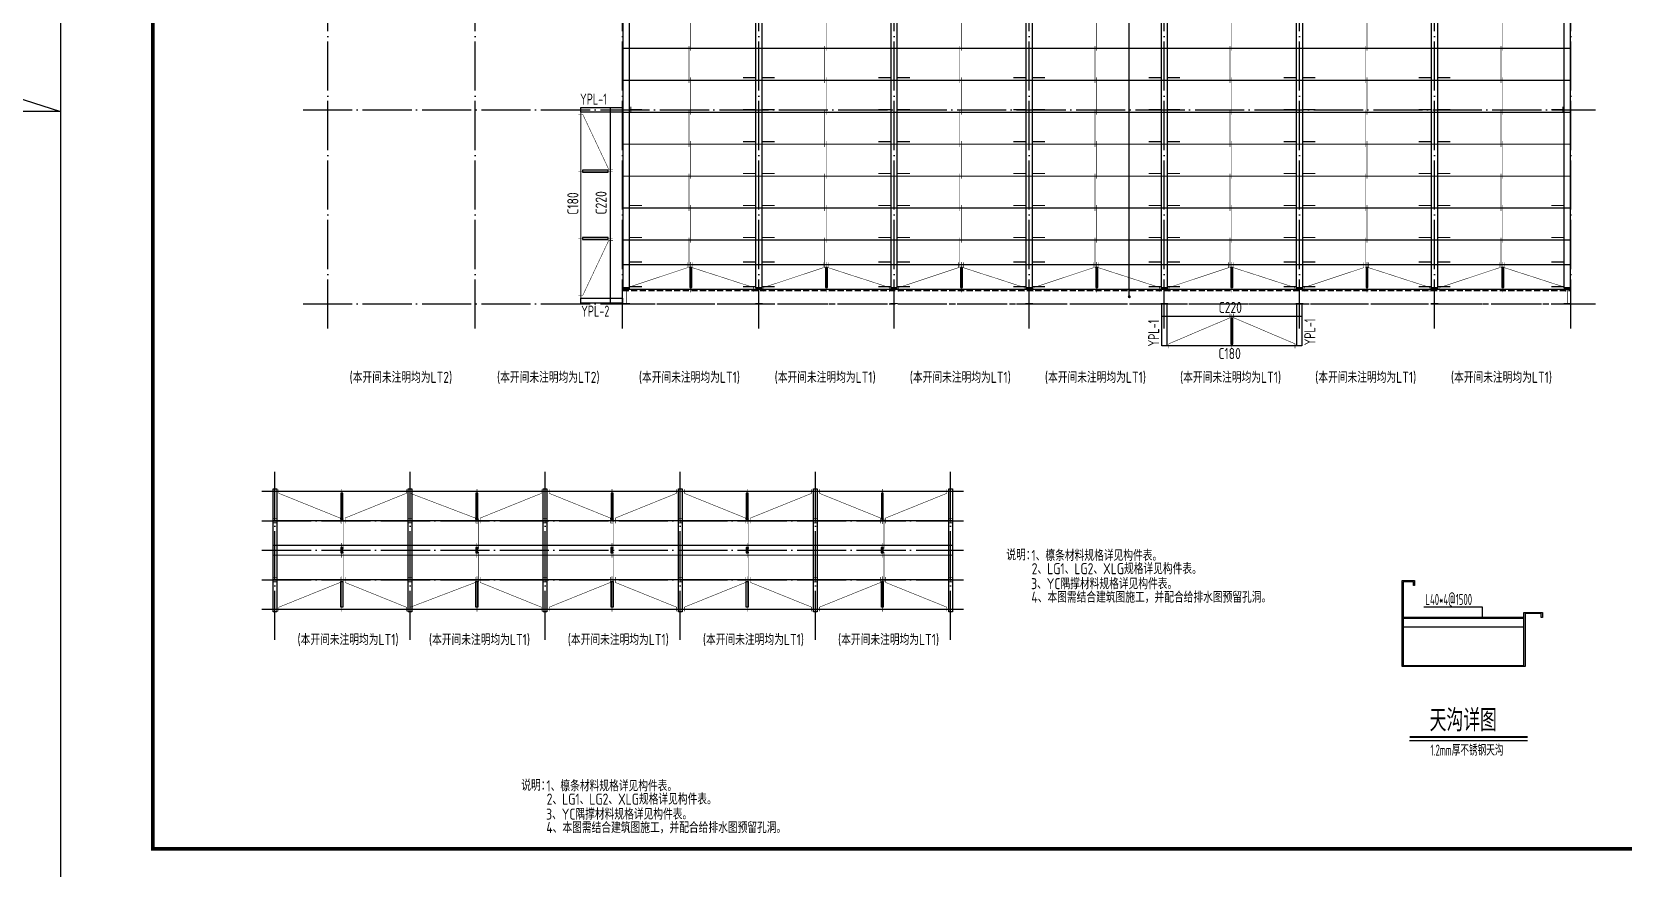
# Model space of a CAD drawing. Extents: x 9752569 to 9923256, y 1590558 to 2510207.
# Drawn here: x 9810635 to 9875404, y 1927033 to 1961059 of the extents above; entities that cross this region are included whole.
import ezdxf

# ---------------------------------------------------------------- set-up
doc = ezdxf.new("R2010")
doc.units = 0
doc.header["$LTSCALE"] = 1000
doc.header["$MEASUREMENT"] = 0
for name, pattern in [('CONTINOUS', [0]), ('DASH', [0.35, 0.25, -0.1]), ('DOTE', [2.42, 2, -0.2, 0.02, -0.2])]:
    doc.linetypes.add(name, pattern=pattern)
for name, color, linetype in [('10014', 150, 'CONTINUOUS'), ('BOARD1', 2, 'CONTINOUS'), ('DIM_LEAD', 3, 'CONTINUOUS'), ('DOTE', 8, 'DOTE'), ('PUB_TEXT', 7, 'CONTINUOUS'), ('PUB_TITLE', 4, 'CONTINUOUS'), ('一般文字', 6, 'CONTINUOUS'), ('天沟', 2, 'CONTINUOUS'), ('屋面隅撑', 6, 'CONTINUOUS'), ('柱', 2, 'CONTINUOUS'), ('标注文字', 3, 'CONTINUOUS'), ('梁', 4, 'CONTINUOUS'), ('檩条', 150, 'CONTINUOUS'), ('檩条拉条', 1, 'CONTINUOUS'), ('螺栓孔标注', 6, 'CONTINUOUS')]:
    doc.layers.add(name, color=color, linetype=linetype)
doc.styles.add('_HZTXT', font='atssdeng.shx', dxfattribs={"width": 0.8, "bigfont": 'atssdchn.shx'})
doc.styles.add('TSSD_DIMENSION', font='atssdeng.shx', dxfattribs={"width": 0.7, "bigfont": 'atssdchn.shx'})
doc.styles.add('TSSD_REIN', font='atssdeng.shx', dxfattribs={"width": 0.7, "bigfont": 'atssdchn.shx'})

msp = doc.modelspace()

# ---------------------------------------------------------------- hatches: boundary and pattern name
at = {"layer": '柱'}
for color, points in [(3, [(9834678.3, 1958007.5), (9834678.3, 1957767.5), (9834710.3, 1957767.5), (9834710.3, 1957875.5), (9834996.3, 1957875.5), (9834996.3, 1957767.5), (9835028.3, 1957767.5), (9835028.3, 1958007.5), (9834996.3, 1958007.5), (9834996.3, 1957899.5), (9834710.3, 1957899.5), (9834710.3, 1958007.5)]), (3, [(9873278.3, 1958007.5), (9873278.3, 1957767.5), (9873246.3, 1957767.5), (9873246.3, 1957875.5), (9872960.3, 1957875.5), (9872960.3, 1957767.5), (9872928.3, 1957767.5), (9872928.3, 1958007.5), (9872960.3, 1958007.5), (9872960.3, 1957899.5), (9873246.3, 1957899.5), (9873246.3, 1958007.5)]), (2, [(9834978.3, 1949987.5), (9834678.3, 1949987.5), (9834678.3, 1950019.5), (9834816.3, 1950019.5), (9834816.3, 1950605.5), (9834678.3, 1950605.5), (9834678.3, 1950637.5), (9834978.3, 1950637.5), (9834978.3, 1950605.5), (9834840.3, 1950605.5), (9834840.3, 1950019.5), (9834978.3, 1950019.5)]), (2, [(9840378.3, 1949987.5), (9840078.3, 1949987.5), (9840078.3, 1950019.5), (9840216.3, 1950019.5), (9840216.3, 1950605.5), (9840078.3, 1950605.5), (9840078.3, 1950637.5), (9840378.3, 1950637.5), (9840378.3, 1950605.5), (9840240.3, 1950605.5), (9840240.3, 1950019.5), (9840378.3, 1950019.5)]), (2, [(9845878.3, 1949987.5), (9845578.3, 1949987.5), (9845578.3, 1950019.5), (9845716.3, 1950019.5), (9845716.3, 1950605.5), (9845578.3, 1950605.5), (9845578.3, 1950637.5), (9845878.3, 1950637.5), (9845878.3, 1950605.5), (9845740.3, 1950605.5), (9845740.3, 1950019.5), (9845878.3, 1950019.5)]), (2, [(9851378.3, 1949987.5), (9851078.3, 1949987.5), (9851078.3, 1950019.5), (9851216.3, 1950019.5), (9851216.3, 1950605.5), (9851078.3, 1950605.5), (9851078.3, 1950637.5), (9851378.3, 1950637.5), (9851378.3, 1950605.5), (9851240.3, 1950605.5), (9851240.3, 1950019.5), (9851378.3, 1950019.5)]), (2, [(9856878.3, 1949987.5), (9856578.3, 1949987.5), (9856578.3, 1950019.5), (9856716.3, 1950019.5), (9856716.3, 1950605.5), (9856578.3, 1950605.5), (9856578.3, 1950637.5), (9856878.3, 1950637.5), (9856878.3, 1950605.5), (9856740.3, 1950605.5), (9856740.3, 1950019.5), (9856878.3, 1950019.5)]), (2, [(9862378.3, 1949987.5), (9862078.3, 1949987.5), (9862078.3, 1950019.5), (9862216.3, 1950019.5), (9862216.3, 1950605.5), (9862078.3, 1950605.5), (9862078.3, 1950637.5), (9862378.3, 1950637.5), (9862378.3, 1950605.5), (9862240.3, 1950605.5), (9862240.3, 1950019.5), (9862378.3, 1950019.5)]), (2, [(9867878.3, 1949987.5), (9867578.3, 1949987.5), (9867578.3, 1950019.5), (9867716.3, 1950019.5), (9867716.3, 1950605.5), (9867578.3, 1950605.5), (9867578.3, 1950637.5), (9867878.3, 1950637.5), (9867878.3, 1950605.5), (9867740.3, 1950605.5), (9867740.3, 1950019.5), (9867878.3, 1950019.5)]), (2, [(9873278.3, 1949987.5), (9872978.3, 1949987.5), (9872978.3, 1950019.5), (9873116.3, 1950019.5), (9873116.3, 1950605.5), (9872978.3, 1950605.5), (9872978.3, 1950637.5), (9873278.3, 1950637.5), (9873278.3, 1950605.5), (9873140.3, 1950605.5), (9873140.3, 1950019.5), (9873278.3, 1950019.5)]), (3, [(9820603, 1941267), (9820453, 1941267), (9820453, 1941235), (9820516, 1941235), (9820516, 1941099), (9820453, 1941099), (9820453, 1941067), (9820603, 1941067), (9820603, 1941099), (9820540, 1941099), (9820540, 1941235), (9820603, 1941235)]), (3, [(9826103, 1941267), (9825953, 1941267), (9825953, 1941235), (9826016, 1941235), (9826016, 1941099), (9825953, 1941099), (9825953, 1941067), (9826103, 1941067), (9826103, 1941099), (9826040, 1941099), (9826040, 1941235), (9826103, 1941235)]), (3, [(9831603, 1941267), (9831453, 1941267), (9831453, 1941235), (9831516, 1941235), (9831516, 1941099), (9831453, 1941099), (9831453, 1941067), (9831603, 1941067), (9831603, 1941099), (9831540, 1941099), (9831540, 1941235), (9831603, 1941235)]), (3, [(9837103, 1941267), (9836953, 1941267), (9836953, 1941235), (9837016, 1941235), (9837016, 1941099), (9836953, 1941099), (9836953, 1941067), (9837103, 1941067), (9837103, 1941099), (9837040, 1941099), (9837040, 1941235), (9837103, 1941235)]), (3, [(9842603, 1941267), (9842453, 1941267), (9842453, 1941235), (9842516, 1941235), (9842516, 1941099), (9842453, 1941099), (9842453, 1941067), (9842603, 1941067), (9842603, 1941099), (9842540, 1941099), (9842540, 1941235), (9842603, 1941235)]), (3, [(9848103, 1941267), (9847953, 1941267), (9847953, 1941235), (9848016, 1941235), (9848016, 1941099), (9847953, 1941099), (9847953, 1941067), (9848103, 1941067), (9848103, 1941099), (9848040, 1941099), (9848040, 1941235), (9848103, 1941235)]), (3, [(9820603, 1938867), (9820453, 1938867), (9820453, 1938835), (9820516, 1938835), (9820516, 1938699), (9820453, 1938699), (9820453, 1938667), (9820603, 1938667), (9820603, 1938699), (9820540, 1938699), (9820540, 1938835), (9820603, 1938835)]), (3, [(9826103, 1938867), (9825953, 1938867), (9825953, 1938835), (9826016, 1938835), (9826016, 1938699), (9825953, 1938699), (9825953, 1938667), (9826103, 1938667), (9826103, 1938699), (9826040, 1938699), (9826040, 1938835), (9826103, 1938835)]), (3, [(9831603, 1938867), (9831453, 1938867), (9831453, 1938835), (9831516, 1938835), (9831516, 1938699), (9831453, 1938699), (9831453, 1938667), (9831603, 1938667), (9831603, 1938699), (9831540, 1938699), (9831540, 1938835), (9831603, 1938835)]), (3, [(9837103, 1938867), (9836953, 1938867), (9836953, 1938835), (9837016, 1938835), (9837016, 1938699), (9836953, 1938699), (9836953, 1938667), (9837103, 1938667), (9837103, 1938699), (9837040, 1938699), (9837040, 1938835), (9837103, 1938835)]), (3, [(9842603, 1938867), (9842453, 1938867), (9842453, 1938835), (9842516, 1938835), (9842516, 1938699), (9842453, 1938699), (9842453, 1938667), (9842603, 1938667), (9842603, 1938699), (9842540, 1938699), (9842540, 1938835), (9842603, 1938835)]), (3, [(9848103, 1938867), (9847953, 1938867), (9847953, 1938835), (9848016, 1938835), (9848016, 1938699), (9847953, 1938699), (9847953, 1938667), (9848103, 1938667), (9848103, 1938699), (9848040, 1938699), (9848040, 1938835), (9848103, 1938835)])]:
    msp.add_hatch(color=color, dxfattribs=at).paths.add_polyline_path(points)

# ---------------------------------------------------------------- linework, layer by layer
at = {"layer": '10014', "const_width": 50}
for points in [[(9832978.3, 1950019.5), (9832978.3, 1957987.5)], [(9834178.3, 1950019.5), (9834178.3, 1957987.5)], [(9862328.3, 1949487.5), (9856628.3, 1949487.5)], [(9862328.3, 1948287.5), (9856628.3, 1948287.5)]]:
    msp.add_lwpolyline(points, dxfattribs=at)
at = {"layer": 'BOARD1'}
msp.add_line((9866712.9, 1932222.2), (9871516.2, 1932222.2), dxfattribs=at)
at = {"layer": 'DIM_LEAD'}
msp.add_lwpolyline([(9855304.1, 1950251.9), (9855304.1, 1983132.7), (9856362.9, 1983132.7)], dxfattribs=at)
at = {"layer": 'DIM_LEAD', "const_width": 60}
msp.add_lwpolyline([(9855333.1, 1950281.9, -1), (9855273.1, 1950281.9, -1)], format="xyb", close=True, dxfattribs=at)
at = {"layer": 'DOTE'}
for p, q in [((9822678.3, 1948987.5), (9822678.3, 1982587.5)), ((9822678.3, 1948987.5), (9822678.3, 1982587.5)), ((9828678.3, 1948987.5), (9828678.3, 1982587.5)), ((9834678.3, 1948987.5), (9834678.3, 1982587.5)), ((9840228.3, 1948987.5), (9840228.3, 1982587.5)), ((9845728.3, 1948987.5), (9845728.3, 1982587.5)), ((9851228.3, 1948987.5), (9851228.3, 1982587.5)), ((9856728.3, 1948987.5), (9856728.3, 1982587.5)), ((9862228.3, 1948987.5), (9862228.3, 1982587.5)), ((9867728.3, 1948987.5), (9867728.3, 1982587.5)), ((9873278.3, 1948987.5), (9873278.3, 1982587.5)), ((9821678.3, 1957887.5), (9874278.3, 1957887.5)), ((9821678.3, 1949987.5), (9874278.3, 1949987.5)), ((9820528, 1936320.4), (9820528, 1943201.6)), ((9826028, 1936320.4), (9826028, 1943201.6)), ((9831528, 1936320.4), (9831528, 1943201.6)), ((9837028, 1936320.4), (9837028, 1943201.6)), ((9842528, 1936320.4), (9842528, 1943201.6)), ((9848028, 1936320.4), (9848028, 1943201.6)), ((9820003, 1942367), (9848553, 1942367)), ((9820003, 1941167), (9848553, 1941167)), ((9820003, 1939967), (9848553, 1939967)), ((9820003, 1938767), (9848553, 1938767)), ((9820003, 1937567), (9848553, 1937567))]:
    msp.add_line(p, q, dxfattribs=at)
at = {"layer": 'PUB_TITLE'}
msp.add_lwpolyline([(9811805.5, 1926320.1), (9923255.5, 1926320.1), (9923255.5, 1989320.1), (9811805.5, 1989320.1)], close=True, dxfattribs=at)
at = {"layer": 'PUB_TITLE', "const_width": 150}
msp.add_lwpolyline([(9815555.5, 1927820.1), (9921755.5, 1927820.1), (9921755.5, 1987820.1), (9815555.5, 1987820.1)], close=True, dxfattribs=at)
at = {"layer": 'PUB_TITLE', "color": 6}
msp.add_lwpolyline([(9803252.5, 1960552.9), (9811805.5, 1957820.1), (9752569, 1957820.1)], dxfattribs=at)
at = {"layer": '一般文字', "color": 2, "const_width": 81}
msp.add_lwpolyline([(9866712.9, 1932372.4), (9871516.2, 1932372.4)], dxfattribs=at)
at = {"layer": '天沟', "linetype": 'ByBlock'}
msp.add_lwpolyline([(9866410, 1938733.3), (9866910.3, 1938733.3), (9866910.3, 1938533.6), (9866865.6, 1938533.6), (9866865.6, 1938688.7), (9866454.7, 1938688.7), (9866454.7, 1935277.9), (9871365.2, 1935277.9), (9871365.2, 1937433.6), (9872115.2, 1937433.6), (9872115.2, 1937233.9), (9872070.6, 1937233.9), (9872070.6, 1937389), (9871409.8, 1937389), (9871409.8, 1935233.3), (9866410, 1935233.3)], close=True, dxfattribs=at)
for points in [[(9871365.2, 1937233.6), (9866454.7, 1937233.6)], [(9871365.2, 1937193.6), (9866454.7, 1937193.6)], [(9871365.2, 1936833.6), (9866454.7, 1936833.6)]]:
    msp.add_lwpolyline(points, dxfattribs=at)
at = {"layer": '屋面隅撑', "const_width": 50}
for points in [[(9839584.9, 1959193.9), (9840084.9, 1959193.9)], [(9840871.7, 1959193.9), (9840371.7, 1959193.9)], [(9845084.9, 1959193.9), (9845584.9, 1959193.9)], [(9846371.7, 1959193.9), (9845871.7, 1959193.9)], [(9850584.9, 1959193.9), (9851084.9, 1959193.9)], [(9851871.7, 1959193.9), (9851371.7, 1959193.9)], [(9856084.9, 1959193.9), (9856584.9, 1959193.9)], [(9857371.7, 1959193.9), (9856871.7, 1959193.9)], [(9861584.9, 1959193.9), (9862084.9, 1959193.9)], [(9862871.7, 1959193.9), (9862371.7, 1959193.9)], [(9867084.9, 1959193.9), (9867584.9, 1959193.9)], [(9868371.7, 1959193.9), (9867871.7, 1959193.9)], [(9835471.7, 1957893.9), (9834971.7, 1957893.9)], [(9839584.9, 1957893.9), (9840084.9, 1957893.9)], [(9840871.7, 1957893.9), (9840371.7, 1957893.9)], [(9845084.9, 1957893.9), (9845584.9, 1957893.9)], [(9846371.7, 1957893.9), (9845871.7, 1957893.9)], [(9850584.9, 1957893.9), (9851084.9, 1957893.9)], [(9851871.7, 1957893.9), (9851371.7, 1957893.9)], [(9856084.9, 1957893.9), (9856584.9, 1957893.9)], [(9857371.7, 1957893.9), (9856871.7, 1957893.9)], [(9861584.9, 1957893.9), (9862084.9, 1957893.9)], [(9862871.7, 1957893.9), (9862371.7, 1957893.9)], [(9867084.9, 1957893.9), (9867584.9, 1957893.9)], [(9868371.7, 1957893.9), (9867871.7, 1957893.9)], [(9872484.9, 1957893.9), (9872984.9, 1957893.9)], [(9839584.9, 1956593.9), (9840084.9, 1956593.9)], [(9840871.7, 1956593.9), (9840371.7, 1956593.9)], [(9845084.9, 1956593.9), (9845584.9, 1956593.9)], [(9846371.7, 1956593.9), (9845871.7, 1956593.9)], [(9850584.9, 1956593.9), (9851084.9, 1956593.9)], [(9851871.7, 1956593.9), (9851371.7, 1956593.9)], [(9856084.9, 1956593.9), (9856584.9, 1956593.9)], [(9857371.7, 1956593.9), (9856871.7, 1956593.9)], [(9861584.9, 1956593.9), (9862084.9, 1956593.9)], [(9862871.7, 1956593.9), (9862371.7, 1956593.9)], [(9867084.9, 1956593.9), (9867584.9, 1956593.9)], [(9868371.7, 1956593.9), (9867871.7, 1956593.9)], [(9839584.9, 1955293.9), (9840084.9, 1955293.9)], [(9840871.7, 1955293.9), (9840371.7, 1955293.9)], [(9845084.9, 1955293.9), (9845584.9, 1955293.9)], [(9846371.7, 1955293.9), (9845871.7, 1955293.9)], [(9850584.9, 1955293.9), (9851084.9, 1955293.9)], [(9851871.7, 1955293.9), (9851371.7, 1955293.9)], [(9856084.9, 1955293.9), (9856584.9, 1955293.9)], [(9857371.7, 1955293.9), (9856871.7, 1955293.9)], [(9861584.9, 1955293.9), (9862084.9, 1955293.9)], [(9862871.7, 1955293.9), (9862371.7, 1955293.9)], [(9867084.9, 1955293.9), (9867584.9, 1955293.9)], [(9868371.7, 1955293.9), (9867871.7, 1955293.9)], [(9835471.7, 1953993.9), (9834971.7, 1953993.9)], [(9839584.9, 1953993.9), (9840084.9, 1953993.9)], [(9840871.7, 1953993.9), (9840371.7, 1953993.9)], [(9845084.9, 1953993.9), (9845584.9, 1953993.9)], [(9846371.7, 1953993.9), (9845871.7, 1953993.9)], [(9850584.9, 1953993.9), (9851084.9, 1953993.9)], [(9851871.7, 1953993.9), (9851371.7, 1953993.9)], [(9856084.9, 1953993.9), (9856584.9, 1953993.9)], [(9857371.7, 1953993.9), (9856871.7, 1953993.9)], [(9861584.9, 1953993.9), (9862084.9, 1953993.9)], [(9862871.7, 1953993.9), (9862371.7, 1953993.9)], [(9867084.9, 1953993.9), (9867584.9, 1953993.9)], [(9868371.7, 1953993.9), (9867871.7, 1953993.9)], [(9872484.9, 1953993.9), (9872984.9, 1953993.9)], [(9835471.7, 1952693.9), (9834971.7, 1952693.9)], [(9839584.9, 1952693.9), (9840084.9, 1952693.9)], [(9840871.7, 1952693.9), (9840371.7, 1952693.9)], [(9845084.9, 1952693.9), (9845584.9, 1952693.9)], [(9846371.7, 1952693.9), (9845871.7, 1952693.9)], [(9850584.9, 1952693.9), (9851084.9, 1952693.9)], [(9851871.7, 1952693.9), (9851371.7, 1952693.9)], [(9856084.9, 1952693.9), (9856584.9, 1952693.9)], [(9857371.7, 1952693.9), (9856871.7, 1952693.9)], [(9861584.9, 1952693.9), (9862084.9, 1952693.9)], [(9862871.7, 1952693.9), (9862371.7, 1952693.9)], [(9867084.9, 1952693.9), (9867584.9, 1952693.9)], [(9868371.7, 1952693.9), (9867871.7, 1952693.9)], [(9872484.9, 1952693.9), (9872984.9, 1952693.9)], [(9835471.7, 1951693.9), (9834971.7, 1951693.9)], [(9839584.9, 1951693.9), (9840084.9, 1951693.9)], [(9840871.7, 1951693.9), (9840371.7, 1951693.9)], [(9845084.9, 1951693.9), (9845584.9, 1951693.9)], [(9846371.7, 1951693.9), (9845871.7, 1951693.9)], [(9850584.9, 1951693.9), (9851084.9, 1951693.9)], [(9851871.7, 1951693.9), (9851371.7, 1951693.9)], [(9856084.9, 1951693.9), (9856584.9, 1951693.9)], [(9857371.7, 1951693.9), (9856871.7, 1951693.9)], [(9861584.9, 1951693.9), (9862084.9, 1951693.9)], [(9862871.7, 1951693.9), (9862371.7, 1951693.9)], [(9867084.9, 1951693.9), (9867584.9, 1951693.9)], [(9868371.7, 1951693.9), (9867871.7, 1951693.9)], [(9872484.9, 1951693.9), (9872984.9, 1951693.9)], [(9835471.7, 1950693.9), (9834971.7, 1950693.9)], [(9839584.9, 1950693.9), (9840084.9, 1950693.9)], [(9840871.7, 1950693.9), (9840371.7, 1950693.9)], [(9845084.9, 1950693.9), (9845584.9, 1950693.9)], [(9846371.7, 1950693.9), (9845871.7, 1950693.9)], [(9850584.9, 1950693.9), (9851084.9, 1950693.9)], [(9851871.7, 1950693.9), (9851371.7, 1950693.9)], [(9856084.9, 1950693.9), (9856584.9, 1950693.9)], [(9857371.7, 1950693.9), (9856871.7, 1950693.9)], [(9861584.9, 1950693.9), (9862084.9, 1950693.9)], [(9862871.7, 1950693.9), (9862371.7, 1950693.9)], [(9867084.9, 1950693.9), (9867584.9, 1950693.9)], [(9868371.7, 1950693.9), (9867871.7, 1950693.9)], [(9872484.9, 1950693.9), (9872984.9, 1950693.9)]]:
    msp.add_lwpolyline(points, dxfattribs=at)
at = {"layer": '柱', "color": 3, "const_width": 5}
for points in [[(9834678.3, 1958007.5), (9834678.3, 1957767.5), (9834710.3, 1957767.5), (9834710.3, 1957875.5), (9834996.3, 1957875.5), (9834996.3, 1957767.5), (9835028.3, 1957767.5), (9835028.3, 1958007.5), (9834996.3, 1958007.5), (9834996.3, 1957899.5), (9834710.3, 1957899.5), (9834710.3, 1958007.5)], [(9873278.3, 1958007.5), (9873278.3, 1957767.5), (9873246.3, 1957767.5), (9873246.3, 1957875.5), (9872960.3, 1957875.5), (9872960.3, 1957767.5), (9872928.3, 1957767.5), (9872928.3, 1958007.5), (9872960.3, 1958007.5), (9872960.3, 1957899.5), (9873246.3, 1957899.5), (9873246.3, 1958007.5)], [(9820603, 1941267), (9820453, 1941267), (9820453, 1941235), (9820516, 1941235), (9820516, 1941099), (9820453, 1941099), (9820453, 1941067), (9820603, 1941067), (9820603, 1941099), (9820540, 1941099), (9820540, 1941235), (9820603, 1941235)], [(9826103, 1941267), (9825953, 1941267), (9825953, 1941235), (9826016, 1941235), (9826016, 1941099), (9825953, 1941099), (9825953, 1941067), (9826103, 1941067), (9826103, 1941099), (9826040, 1941099), (9826040, 1941235), (9826103, 1941235)], [(9831603, 1941267), (9831453, 1941267), (9831453, 1941235), (9831516, 1941235), (9831516, 1941099), (9831453, 1941099), (9831453, 1941067), (9831603, 1941067), (9831603, 1941099), (9831540, 1941099), (9831540, 1941235), (9831603, 1941235)], [(9837103, 1941267), (9836953, 1941267), (9836953, 1941235), (9837016, 1941235), (9837016, 1941099), (9836953, 1941099), (9836953, 1941067), (9837103, 1941067), (9837103, 1941099), (9837040, 1941099), (9837040, 1941235), (9837103, 1941235)], [(9842603, 1941267), (9842453, 1941267), (9842453, 1941235), (9842516, 1941235), (9842516, 1941099), (9842453, 1941099), (9842453, 1941067), (9842603, 1941067), (9842603, 1941099), (9842540, 1941099), (9842540, 1941235), (9842603, 1941235)], [(9848103, 1941267), (9847953, 1941267), (9847953, 1941235), (9848016, 1941235), (9848016, 1941099), (9847953, 1941099), (9847953, 1941067), (9848103, 1941067), (9848103, 1941099), (9848040, 1941099), (9848040, 1941235), (9848103, 1941235)], [(9820603, 1938867), (9820453, 1938867), (9820453, 1938835), (9820516, 1938835), (9820516, 1938699), (9820453, 1938699), (9820453, 1938667), (9820603, 1938667), (9820603, 1938699), (9820540, 1938699), (9820540, 1938835), (9820603, 1938835)], [(9826103, 1938867), (9825953, 1938867), (9825953, 1938835), (9826016, 1938835), (9826016, 1938699), (9825953, 1938699), (9825953, 1938667), (9826103, 1938667), (9826103, 1938699), (9826040, 1938699), (9826040, 1938835), (9826103, 1938835)], [(9831603, 1938867), (9831453, 1938867), (9831453, 1938835), (9831516, 1938835), (9831516, 1938699), (9831453, 1938699), (9831453, 1938667), (9831603, 1938667), (9831603, 1938699), (9831540, 1938699), (9831540, 1938835), (9831603, 1938835)], [(9837103, 1938867), (9836953, 1938867), (9836953, 1938835), (9837016, 1938835), (9837016, 1938699), (9836953, 1938699), (9836953, 1938667), (9837103, 1938667), (9837103, 1938699), (9837040, 1938699), (9837040, 1938835), (9837103, 1938835)], [(9842603, 1938867), (9842453, 1938867), (9842453, 1938835), (9842516, 1938835), (9842516, 1938699), (9842453, 1938699), (9842453, 1938667), (9842603, 1938667), (9842603, 1938699), (9842540, 1938699), (9842540, 1938835), (9842603, 1938835)], [(9848103, 1938867), (9847953, 1938867), (9847953, 1938835), (9848016, 1938835), (9848016, 1938699), (9847953, 1938699), (9847953, 1938667), (9848103, 1938667), (9848103, 1938699), (9848040, 1938699), (9848040, 1938835), (9848103, 1938835)]]:
    msp.add_lwpolyline(points, close=True, dxfattribs=at)
at = {"layer": '柱', "color": 2, "const_width": 5}
for points in [[(9834978.3, 1949987.5), (9834678.3, 1949987.5), (9834678.3, 1950019.5), (9834816.3, 1950019.5), (9834816.3, 1950605.5), (9834678.3, 1950605.5), (9834678.3, 1950637.5), (9834978.3, 1950637.5), (9834978.3, 1950605.5), (9834840.3, 1950605.5), (9834840.3, 1950019.5), (9834978.3, 1950019.5)], [(9840378.3, 1949987.5), (9840078.3, 1949987.5), (9840078.3, 1950019.5), (9840216.3, 1950019.5), (9840216.3, 1950605.5), (9840078.3, 1950605.5), (9840078.3, 1950637.5), (9840378.3, 1950637.5), (9840378.3, 1950605.5), (9840240.3, 1950605.5), (9840240.3, 1950019.5), (9840378.3, 1950019.5)], [(9845878.3, 1949987.5), (9845578.3, 1949987.5), (9845578.3, 1950019.5), (9845716.3, 1950019.5), (9845716.3, 1950605.5), (9845578.3, 1950605.5), (9845578.3, 1950637.5), (9845878.3, 1950637.5), (9845878.3, 1950605.5), (9845740.3, 1950605.5), (9845740.3, 1950019.5), (9845878.3, 1950019.5)], [(9851378.3, 1949987.5), (9851078.3, 1949987.5), (9851078.3, 1950019.5), (9851216.3, 1950019.5), (9851216.3, 1950605.5), (9851078.3, 1950605.5), (9851078.3, 1950637.5), (9851378.3, 1950637.5), (9851378.3, 1950605.5), (9851240.3, 1950605.5), (9851240.3, 1950019.5), (9851378.3, 1950019.5)], [(9856878.3, 1949987.5), (9856578.3, 1949987.5), (9856578.3, 1950019.5), (9856716.3, 1950019.5), (9856716.3, 1950605.5), (9856578.3, 1950605.5), (9856578.3, 1950637.5), (9856878.3, 1950637.5), (9856878.3, 1950605.5), (9856740.3, 1950605.5), (9856740.3, 1950019.5), (9856878.3, 1950019.5)], [(9862378.3, 1949987.5), (9862078.3, 1949987.5), (9862078.3, 1950019.5), (9862216.3, 1950019.5), (9862216.3, 1950605.5), (9862078.3, 1950605.5), (9862078.3, 1950637.5), (9862378.3, 1950637.5), (9862378.3, 1950605.5), (9862240.3, 1950605.5), (9862240.3, 1950019.5), (9862378.3, 1950019.5)], [(9867878.3, 1949987.5), (9867578.3, 1949987.5), (9867578.3, 1950019.5), (9867716.3, 1950019.5), (9867716.3, 1950605.5), (9867578.3, 1950605.5), (9867578.3, 1950637.5), (9867878.3, 1950637.5), (9867878.3, 1950605.5), (9867740.3, 1950605.5), (9867740.3, 1950019.5), (9867878.3, 1950019.5)], [(9873278.3, 1949987.5), (9872978.3, 1949987.5), (9872978.3, 1950019.5), (9873116.3, 1950019.5), (9873116.3, 1950605.5), (9872978.3, 1950605.5), (9872978.3, 1950637.5), (9873278.3, 1950637.5), (9873278.3, 1950605.5), (9873140.3, 1950605.5), (9873140.3, 1950019.5), (9873278.3, 1950019.5)]]:
    msp.add_lwpolyline(points, close=True, dxfattribs=at)
at = {"layer": '梁'}
for points in [[(9834948.3, 1950637.5), (9834708.3, 1950637.5), (9834708.3, 1980937.5), (9834948.3, 1980937.5)], [(9840348.3, 1950637.5), (9840108.3, 1950637.5), (9840108.3, 1980937.5), (9840348.3, 1980937.5)], [(9845848.3, 1950637.5), (9845608.3, 1950637.5), (9845608.3, 1980937.5), (9845848.3, 1980937.5)], [(9851348.3, 1950637.5), (9851108.3, 1950637.5), (9851108.3, 1980937.5), (9851348.3, 1980937.5)], [(9856848.3, 1950637.5), (9856608.3, 1950637.5), (9856608.3, 1980937.5), (9856848.3, 1980937.5)], [(9862348.3, 1950637.5), (9862108.3, 1950637.5), (9862108.3, 1980937.5), (9862348.3, 1980937.5)], [(9867848.3, 1950637.5), (9867608.3, 1950637.5), (9867608.3, 1980937.5), (9867848.3, 1980937.5)], [(9873248.3, 1950637.5), (9873008.3, 1950637.5), (9873008.3, 1980937.5), (9873248.3, 1980937.5)], [(9820603, 1937467), (9820453, 1937467), (9820453, 1942467), (9820603, 1942467)], [(9826103, 1937467), (9825953, 1937467), (9825953, 1942467), (9826103, 1942467)], [(9831603, 1937467), (9831453, 1937467), (9831453, 1942467), (9831603, 1942467)], [(9837103, 1937467), (9836953, 1937467), (9836953, 1942467), (9837103, 1942467)], [(9842603, 1937467), (9842453, 1937467), (9842453, 1942467), (9842603, 1942467)], [(9848103, 1937467), (9847953, 1937467), (9847953, 1942467), (9848103, 1942467)]]:
    msp.add_lwpolyline(points, close=True, dxfattribs=at)
at = {"layer": '梁', "color": 5}
for points in [[(9834678.3, 1957987.5), (9834678.3, 1957787.5), (9832978.3, 1957787.5), (9832978.3, 1957987.5)], [(9834678.3, 1950219.5), (9834678.3, 1950019.5), (9832978.3, 1950019.5), (9832978.3, 1950219.5)], [(9856628.3, 1949987.5), (9856828.3, 1949987.5), (9856828.3, 1948287.5), (9856628.3, 1948287.5)], [(9862128.3, 1949987.5), (9862328.3, 1949987.5), (9862328.3, 1948287.5), (9862128.3, 1948287.5)]]:
    msp.add_lwpolyline(points, close=True, dxfattribs=at)
at = {"layer": '檩条', "const_width": 50}
for points in [[(9834678.3, 1960387.5), (9873278.3, 1960387.5)], [(9834678.3, 1959087.5), (9873278.3, 1959087.5)], [(9834678.3, 1957787.5), (9873278.3, 1957787.5)], [(9834678.3, 1956487.5), (9873278.3, 1956487.5)], [(9834678.3, 1955187.5), (9873278.3, 1955187.5)], [(9834678.3, 1953887.5), (9873278.3, 1953887.5)], [(9834678.3, 1952587.5), (9873278.3, 1952587.5)], [(9834678.3, 1951587.5), (9873278.3, 1951587.5)], [(9834678.3, 1950587.5), (9873278.3, 1950587.5)], [(9820453, 1942367), (9848103, 1942367)], [(9820453, 1941167), (9848103, 1941167)], [(9820453, 1940167), (9848103, 1940167)], [(9820453, 1939767), (9848103, 1939767)], [(9820453, 1938767), (9848103, 1938767)], [(9820453, 1937567), (9848103, 1937567)]]:
    msp.add_lwpolyline(points, dxfattribs=at)
at = {"layer": '檩条', "linetype": 'DASH'}
for points in [[(9834678.3, 1950537.5), (9873278.3, 1950537.5)], [(9834678.3, 1949987.5), (9873278.3, 1949987.5)]]:
    msp.add_lwpolyline(points, dxfattribs=at)
at = {"layer": '檩条拉条', "color": 1, "const_width": 20}
for points in [[(9837453.3, 1961811.8), (9837453.3, 1960287.2)], [(9842978.3, 1961811.8), (9842978.3, 1960287.2)], [(9848478.3, 1961811.8), (9848478.3, 1960287.2)], [(9853978.3, 1961811.8), (9853978.3, 1960287.2)], [(9859478.3, 1961811.8), (9859478.3, 1960287.2)], [(9864978.3, 1961811.8), (9864978.3, 1960287.2)], [(9870503.3, 1961811.8), (9870503.3, 1960287.2)], [(9837379.8, 1960487.4), (9837379.8, 1958976)], [(9842904.8, 1960487.4), (9842904.8, 1958976)], [(9848404.8, 1960487.4), (9848404.8, 1958976)], [(9853904.8, 1960487.4), (9853904.8, 1958976)], [(9859404.8, 1960487.4), (9859404.8, 1958976)], [(9864904.8, 1960487.4), (9864904.8, 1958976)], [(9870429.8, 1960487.4), (9870429.8, 1958976)], [(9837453.3, 1959211.8), (9837453.3, 1957687.2)], [(9842978.3, 1959211.8), (9842978.3, 1957687.2)], [(9848478.3, 1959211.8), (9848478.3, 1957687.2)], [(9853978.3, 1959211.8), (9853978.3, 1957687.2)], [(9859478.3, 1959211.8), (9859478.3, 1957687.2)], [(9864978.3, 1959211.8), (9864978.3, 1957687.2)], [(9870503.3, 1959211.8), (9870503.3, 1957687.2)], [(9832879.8, 1957706.5), (9833056.9, 1957706.5), (9834117.4, 1955461.3), (9834284.9, 1955461.3)], [(9837379.8, 1957887.4), (9837379.8, 1956376)], [(9842904.8, 1957887.4), (9842904.8, 1956376)], [(9848404.8, 1957887.4), (9848404.8, 1956376)], [(9853904.8, 1957887.4), (9853904.8, 1956376)], [(9859404.8, 1957887.4), (9859404.8, 1956376)], [(9864904.8, 1957887.4), (9864904.8, 1956376)], [(9870429.8, 1957887.4), (9870429.8, 1956376)], [(9837453.3, 1956611.8), (9837453.3, 1955087.2)], [(9842978.3, 1956611.8), (9842978.3, 1955087.2)], [(9848478.3, 1956611.8), (9848478.3, 1955087.2)], [(9853978.3, 1956611.8), (9853978.3, 1955087.2)], [(9859478.3, 1956611.8), (9859478.3, 1955087.2)], [(9864978.3, 1956611.8), (9864978.3, 1955087.2)], [(9870503.3, 1956611.8), (9870503.3, 1955087.2)], [(9834276.3, 1955387.5), (9832875.1, 1955387.5)], [(9837379.8, 1955287.4), (9837379.8, 1953776)], [(9842904.8, 1955287.4), (9842904.8, 1953776)], [(9848404.8, 1955287.4), (9848404.8, 1953776)], [(9853904.8, 1955287.4), (9853904.8, 1953776)], [(9859404.8, 1955287.4), (9859404.8, 1953776)], [(9864904.8, 1955287.4), (9864904.8, 1953776)], [(9870429.8, 1955287.4), (9870429.8, 1953776)], [(9837453.3, 1954011.8), (9837453.3, 1952487.2)], [(9842978.3, 1954011.8), (9842978.3, 1952487.2)], [(9848478.3, 1954011.8), (9848478.3, 1952487.2)], [(9853978.3, 1954011.8), (9853978.3, 1952487.2)], [(9859478.3, 1954011.8), (9859478.3, 1952487.2)], [(9864978.3, 1954011.8), (9864978.3, 1952487.2)], [(9870503.3, 1954011.8), (9870503.3, 1952487.2)], [(9834276.3, 1952651), (9832875.1, 1952651)], [(9832879.8, 1950332.1), (9833056.9, 1950332.1), (9834117.4, 1952577.2), (9834284.9, 1952577.2)], [(9837379.8, 1952689.3), (9837379.8, 1951457.1)], [(9842904.8, 1952689.3), (9842904.8, 1951457.1)], [(9848404.8, 1952689.3), (9848404.8, 1951457.1)], [(9853904.8, 1952689.3), (9853904.8, 1951457.1)], [(9859404.8, 1952689.3), (9859404.8, 1951457.1)], [(9864904.8, 1952689.3), (9864904.8, 1951457.1)], [(9870429.8, 1952689.3), (9870429.8, 1951457.1)], [(9834892.1, 1950492.4), (9834892.1, 1950657.5), (9837321.6, 1951463.7), (9837321.6, 1951685.3)], [(9837453.3, 1951693), (9837453.3, 1950458.3)], [(9840014.5, 1950492.4), (9840014.5, 1950657.5), (9837522.4, 1951463.7), (9837522.4, 1951685.3)], [(9840417.1, 1950492.4), (9840417.1, 1950657.5), (9842846.6, 1951463.7), (9842846.6, 1951685.3)], [(9842978.3, 1951693), (9842978.3, 1950458.3)], [(9845539.5, 1950492.4), (9845539.5, 1950657.5), (9843047.4, 1951463.7), (9843047.4, 1951685.3)], [(9845917.1, 1950492.4), (9845917.1, 1950657.5), (9848346.6, 1951463.7), (9848346.6, 1951685.3)], [(9848478.3, 1951693), (9848478.3, 1950458.3)], [(9851039.5, 1950492.4), (9851039.5, 1950657.5), (9848547.4, 1951463.7), (9848547.4, 1951685.3)], [(9851417.1, 1950492.4), (9851417.1, 1950657.5), (9853846.6, 1951463.7), (9853846.6, 1951685.3)], [(9853978.3, 1951693), (9853978.3, 1950458.3)], [(9856539.5, 1950492.4), (9856539.5, 1950657.5), (9854047.4, 1951463.7), (9854047.4, 1951685.3)], [(9856917.1, 1950492.4), (9856917.1, 1950657.5), (9859346.6, 1951463.7), (9859346.6, 1951685.3)], [(9859478.3, 1951693), (9859478.3, 1950458.3)], [(9862039.5, 1950492.4), (9862039.5, 1950657.5), (9859547.4, 1951463.7), (9859547.4, 1951685.3)], [(9862417.1, 1950492.4), (9862417.1, 1950657.5), (9864846.6, 1951463.7), (9864846.6, 1951685.3)], [(9864978.3, 1951693), (9864978.3, 1950458.3)], [(9867539.5, 1950492.4), (9867539.5, 1950657.5), (9865047.4, 1951463.7), (9865047.4, 1951685.3)], [(9867942.1, 1950492.4), (9867942.1, 1950657.5), (9870371.6, 1951463.7), (9870371.6, 1951685.3)], [(9870503.3, 1951693), (9870503.3, 1950458.3)], [(9873064.5, 1950492.4), (9873064.5, 1950657.5), (9870572.4, 1951463.7), (9870572.4, 1951685.3)], [(9856909.3, 1948189.1), (9856909.3, 1948366.2), (9859404.5, 1949426.7), (9859404.5, 1949594.1)], [(9859478.3, 1949585.6), (9859478.3, 1948184.3)], [(9862047.2, 1948189.1), (9862047.2, 1948366.2), (9859552.1, 1949426.7), (9859552.1, 1949594.1)], [(9820689.9, 1942449.1), (9820689.9, 1942284), (9823182, 1941277.8), (9823182, 1941056.2)], [(9823251.1, 1941034.3), (9823251.1, 1942459)], [(9825877.9, 1942449.1), (9825877.9, 1942284), (9823385.8, 1941277.8), (9823385.8, 1941056.2)], [(9826039.9, 1942449.1), (9826039.9, 1942284), (9828682, 1941277.8), (9828682, 1941056.2)], [(9828751.1, 1941034.3), (9828751.1, 1942459)], [(9831377.9, 1942449.1), (9831377.9, 1942284), (9828885.8, 1941277.8), (9828885.8, 1941056.2)], [(9831689.9, 1942449.1), (9831689.9, 1942284), (9834182, 1941277.8), (9834182, 1941056.2)], [(9834251.1, 1941034.3), (9834251.1, 1942459)], [(9836877.9, 1942449.1), (9836877.9, 1942284), (9834385.8, 1941277.8), (9834385.8, 1941056.2)], [(9837189.9, 1942449.1), (9837189.9, 1942284), (9839682, 1941277.8), (9839682, 1941056.2)], [(9839751.1, 1941034.3), (9839751.1, 1942459)], [(9842377.9, 1942449.1), (9842377.9, 1942284), (9839885.8, 1941277.8), (9839885.8, 1941056.2)], [(9842689.9, 1942449.1), (9842689.9, 1942284), (9845182, 1941277.8), (9845182, 1941056.2)], [(9845251.1, 1941034.3), (9845251.1, 1942459)], [(9847877.9, 1942449.1), (9847877.9, 1942284), (9845385.8, 1941277.8), (9845385.8, 1941056.2)], [(9823320.2, 1940034.3), (9823320.2, 1941259)], [(9828820.2, 1940034.3), (9828820.2, 1941259)], [(9834320.2, 1940034.3), (9834320.2, 1941259)], [(9839820.2, 1940034.3), (9839820.2, 1941259)], [(9845320.2, 1940034.3), (9845320.2, 1941259)], [(9823247, 1939661.6), (9823247, 1940259)], [(9823320.2, 1939899.7), (9823320.2, 1938675)], [(9828747, 1939661.6), (9828747, 1940259)], [(9828820.2, 1939899.7), (9828820.2, 1938675)], [(9834247, 1939661.6), (9834247, 1940259)], [(9834320.2, 1939899.7), (9834320.2, 1938675)], [(9839747, 1939661.6), (9839747, 1940259)], [(9839820.2, 1939899.7), (9839820.2, 1938675)], [(9845247, 1939661.6), (9845247, 1940259)], [(9845320.2, 1939899.7), (9845320.2, 1938675)], [(9820689.9, 1937484.8), (9820689.9, 1937650), (9823182, 1938656.2), (9823182, 1938877.8)], [(9823251.1, 1938899.7), (9823251.1, 1937475)], [(9825877.9, 1937484.8), (9825877.9, 1937650), (9823385.8, 1938656.2), (9823385.8, 1938877.8)], [(9826039.9, 1937484.8), (9826039.9, 1937650), (9828682, 1938656.2), (9828682, 1938877.8)], [(9828751.1, 1938899.7), (9828751.1, 1937475)], [(9831377.9, 1937484.8), (9831377.9, 1937650), (9828885.8, 1938656.2), (9828885.8, 1938877.8)], [(9831689.9, 1937484.8), (9831689.9, 1937650), (9834182, 1938656.2), (9834182, 1938877.8)], [(9834251.1, 1938899.7), (9834251.1, 1937475)], [(9836877.9, 1937484.8), (9836877.9, 1937650), (9834385.8, 1938656.2), (9834385.8, 1938877.8)], [(9837189.9, 1937484.8), (9837189.9, 1937650), (9839682, 1938656.2), (9839682, 1938877.8)], [(9839751.1, 1938899.7), (9839751.1, 1937475)], [(9842377.9, 1937484.8), (9842377.9, 1937650), (9839885.8, 1938656.2), (9839885.8, 1938877.8)], [(9842689.9, 1937484.8), (9842689.9, 1937650), (9845182, 1938656.2), (9845182, 1938877.8)], [(9845251.1, 1938899.7), (9845251.1, 1937475)], [(9847877.9, 1937484.8), (9847877.9, 1937650), (9845385.8, 1938656.2), (9845385.8, 1938877.8)]]:
    msp.add_lwpolyline(points, dxfattribs=at)
at = {"layer": '檩条拉条', "color": 3}
for points in [[(9833041.8, 1955427.5), (9833041.8, 1955347.5), (9834099.4, 1955347.5), (9834099.4, 1955427.5)], [(9833041.8, 1952690.9), (9833041.8, 1952610.9), (9834099.4, 1952611), (9834099.4, 1952691)], [(9837493.3, 1951471.3), (9837413.3, 1951471.3), (9837413.3, 1950656.3), (9837493.3, 1950656.3)], [(9843018.3, 1951471.3), (9842938.3, 1951471.3), (9842938.3, 1950656.3), (9843018.3, 1950656.3)], [(9848518.3, 1951471.3), (9848438.3, 1951471.3), (9848438.3, 1950656.3), (9848518.3, 1950656.3)], [(9854018.3, 1951471.3), (9853938.3, 1951471.3), (9853938.3, 1950656.3), (9854018.3, 1950656.3)], [(9859518.3, 1951471.3), (9859438.3, 1951471.3), (9859438.3, 1950656.3), (9859518.3, 1950656.3)], [(9865018.3, 1951471.3), (9864938.3, 1951471.3), (9864938.3, 1950656.3), (9865018.3, 1950656.3)], [(9870543.3, 1951471.3), (9870463.3, 1951471.3), (9870463.3, 1950656.3), (9870543.3, 1950656.3)], [(9859438.4, 1948351.1), (9859518.4, 1948351.1), (9859518.3, 1949408.6), (9859438.3, 1949408.6)], [(9823211.1, 1941235.2), (9823291.1, 1941235.2), (9823291.1, 1942285.4), (9823211.1, 1942285.4)], [(9828711.1, 1941235.2), (9828791.1, 1941235.2), (9828791.1, 1942285.4), (9828711.1, 1942285.4)], [(9834211.1, 1941235.2), (9834291.1, 1941235.2), (9834291.1, 1942285.4), (9834211.1, 1942285.4)], [(9839711.1, 1941235.2), (9839791.1, 1941235.2), (9839791.1, 1942285.4), (9839711.1, 1942285.4)], [(9845211.1, 1941235.2), (9845291.1, 1941235.2), (9845291.1, 1942285.4), (9845211.1, 1942285.4)], [(9823207, 1939862.4), (9823287, 1939862.4), (9823287, 1940085.4), (9823207, 1940085.4)], [(9828707, 1939862.4), (9828787, 1939862.4), (9828787, 1940085.4), (9828707, 1940085.4)], [(9834207, 1939862.4), (9834287, 1939862.4), (9834287, 1940085.4), (9834207, 1940085.4)], [(9839707, 1939862.4), (9839787, 1939862.4), (9839787, 1940085.4), (9839707, 1940085.4)], [(9845207, 1939862.4), (9845287, 1939862.4), (9845287, 1940085.4), (9845207, 1940085.4)], [(9823211.1, 1938698.8), (9823291.1, 1938698.8), (9823291.1, 1937648.6), (9823211.1, 1937648.6)], [(9828711.1, 1938698.8), (9828791.1, 1938698.8), (9828791.1, 1937648.6), (9828711.1, 1937648.6)], [(9834211.1, 1938698.8), (9834291.1, 1938698.8), (9834291.1, 1937648.6), (9834211.1, 1937648.6)], [(9839711.1, 1938698.8), (9839791.1, 1938698.8), (9839791.1, 1937648.6), (9839711.1, 1937648.6)], [(9845211.1, 1938698.8), (9845291.1, 1938698.8), (9845291.1, 1937648.6), (9845211.1, 1937648.6)]]:
    msp.add_lwpolyline(points, close=True, dxfattribs=at)
at = {"layer": '螺栓孔标注', "color": 0}
for p, q in [((9869675.5, 1937648.1), (9867294.7, 1937648.1)), ((9869675.5, 1937233.6), (9869675.5, 1937648.1))]:
    msp.add_line(p, q, dxfattribs=at)

# ---------------------------------------------------------------- texts
at = {"layer": 'PUB_TEXT', "style": 'TSSD_DIMENSION', "width": 0.8}
for s, p in [('说明：', (9850299, 1939556.9)), ('1、檩条材料规格详见构件表。', (9851322, 1939533.7)), ('2、LG1、LG2、XLG规格详见构件表。', (9851331.3, 1938992.6)), ('3、YC隅撑材料规格详见构件表。', (9851308.8, 1938382.3)), ('4、本图需结合建筑图施工，并配合给排水图预留孔洞。', (9851318.2, 1937833.9)), ('说明：', (9830558, 1930182)), ('1、檩条材料规格详见构件表。', (9831581, 1930158.8)), ('3、YC隅撑材料规格详见构件表。', (9831567.8, 1929007.4)), ('2、LG1、LG2、XLG规格详见构件表。', (9831590.3, 1929617.7)), ('4、本图需结合建筑图施工，并配合给排水图预留孔洞。', (9831577.2, 1928459))]:
    msp.add_text(s, height=450, dxfattribs=at).set_placement(p)
at = {"layer": '一般文字', "color": 7, "style": 'TSSD_REIN', "width": 0.8}
msp.add_text('天沟详图', height=900, dxfattribs=at).set_placement((9867527.7, 1932596.6))
at = {"layer": '标注文字', "style": 'TSSD_REIN', "width": 0.8}
for s, p in [('C180', (9832880.9, 1953618.6)), ('C220', (9834028.7, 1953626.6))]:
    msp.add_text(s, height=450, rotation=90, dxfattribs=at).set_placement(p)
for s, p in [('C220', (9858938.4, 1949619.4)), ('C180', (9858930.3, 1947744.5))]:
    msp.add_text(s, height=450, dxfattribs=at).set_placement(p)
at = {"layer": '标注文字', "color": 6, "style": 'TSSD_REIN', "width": 0.8}
for s, p in [('(本开间未注明均为LT2)', (9823568.5, 1946778.4)), ('(本开间未注明均为LT2)', (9829568.5, 1946778.4)), ('(本开间未注明均为LT1)', (9835343.5, 1946778.4)), ('(本开间未注明均为LT1)', (9840868.5, 1946778.4)), ('(本开间未注明均为LT1)', (9846368.5, 1946778.4)), ('(本开间未注明均为LT1)', (9851868.5, 1946778.4)), ('(本开间未注明均为LT1)', (9857368.5, 1946778.4)), ('(本开间未注明均为LT1)', (9862868.5, 1946778.4)), ('(本开间未注明均为LT1)', (9868393.5, 1946778.4)), ('(本开间未注明均为LT1)', (9821448, 1936107)), ('(本开间未注明均为LT1)', (9826798, 1936107)), ('(本开间未注明均为LT1)', (9832448, 1936107)), ('(本开间未注明均为LT1)', (9837948, 1936107)), ('(本开间未注明均为LT1)', (9843448, 1936107))]:
    msp.add_text(s, height=450, dxfattribs=at).set_placement(p)
at = {"layer": '梁', "color": 5, "style": 'TSSD_REIN', "width": 0.7}
for s, p in [('YPL-1', (9832950, 1958096.5)), ('YPL-2', (9832997.4, 1949471.8))]:
    msp.add_text(s, height=450, dxfattribs=at).set_placement(p)
for p in [(9856519.3, 1948259.2), (9862876.1, 1948306.6)]:
    msp.add_text('YPL-1', height=450, rotation=90, dxfattribs=at).set_placement(p)
at = {"layer": '螺栓孔标注', "color": 0, "style": '_HZTXT', "width": 0.6}
for s, p in [('L40*4@1500', (9867356.6, 1937739.2)), ('1.2mm厚不锈钢天沟', (9867562.4, 1931610, -830.4))]:
    msp.add_text(s, height=450, dxfattribs=at).set_placement(p)

doc.saveas('drawing.dxf')
